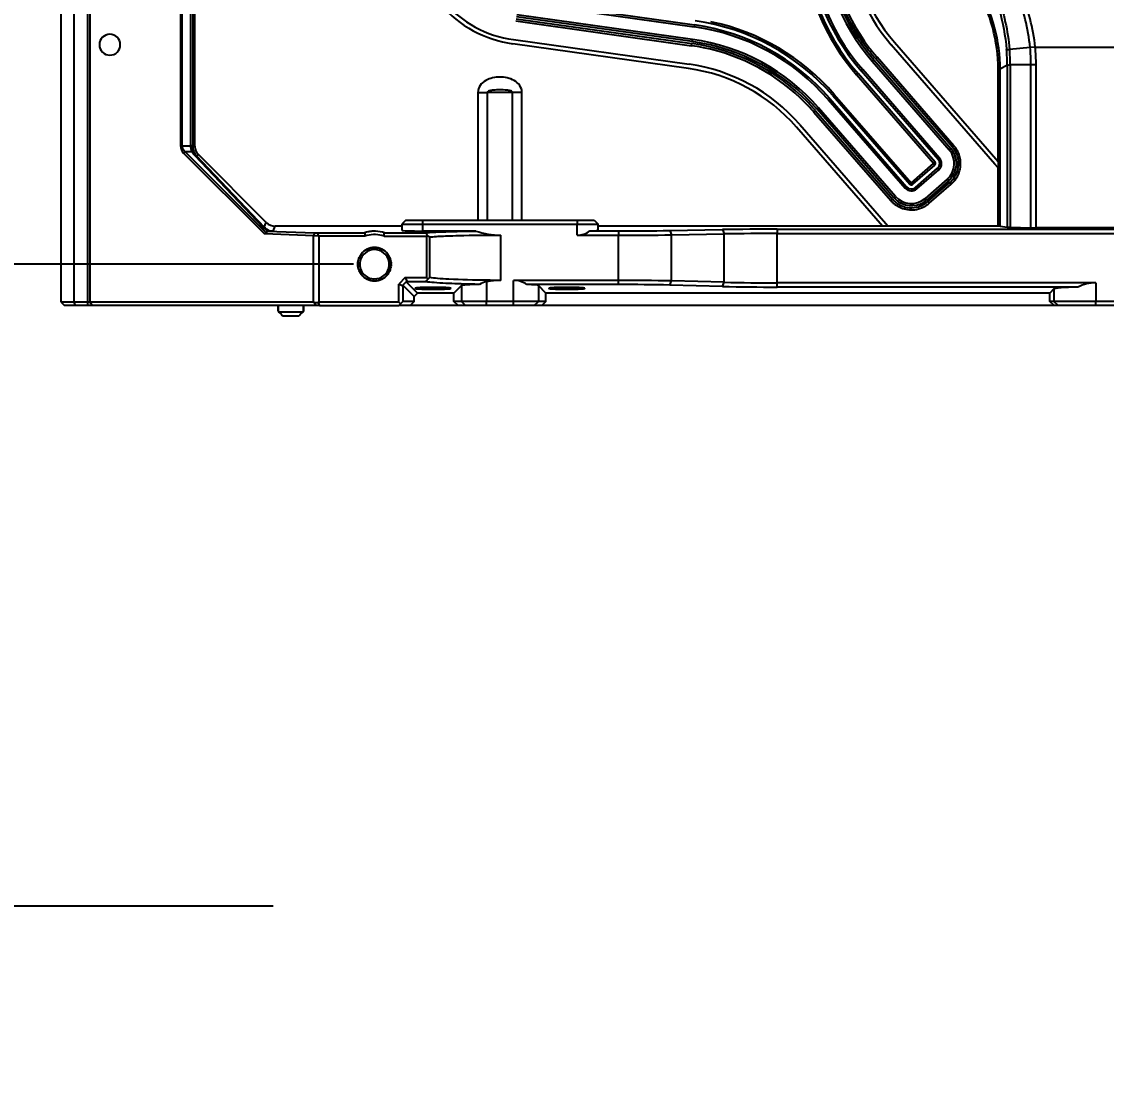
# Model space of a CAD drawing. Header units: millimetres. Extents: x -1070 to 42146, y 1440 to 12921.
# Drawn here: x 6734.9 to 6994.3, y 2579.5 to 2835.8 of the extents above; entities that cross this region are included whole.
import ezdxf

# ---------------------------------------------------------------- set-up
doc = ezdxf.new("R2010")
doc.units = ezdxf.units.MM
doc.linetypes.add('HIDDEN', pattern=[0.2, 0.1, -0.1])
for name, color, linetype in [('DIM', 4, 'Continuous'), ('DW-PLUS-XIANGTI隐藏线HIDDEN', 7, 'Continuous'), ('HOLDER-001实线CONTINUOUS', 7, 'Continuous')]:
    doc.layers.add(name, color=color, linetype=linetype)
doc.styles.get("Standard").update_dxf_attribs({"font": 'arial.ttf'})
doc.dimstyles.new('ISO-200', dxfattribs={"dimtxt": 30, "dimasz": 25, "dimexe": 1.25, "dimexo": 5, "dimgap": 5, "dimtad": 1, "dimtoh": 1, "dimdec": 1, "dimdsep": 46, "dimtxsty": 'Standard', "dimcen": 2.5, "dimadec": 0, "dimazin": 0, "dimtfac": 1, "dimtdec": 1, "dimtmove": 0, "dimatfit": 3, "dimfxl": 1, "dimarcsym": 0})

# ---------------------------------------------------------------- blocks, each defined once
blk = doc.blocks.new('*D145')
at = {"layer": 'Defpoints', "color": 0, "transparency": 16777216}
for p in [(6819.27, 3757.83), (6661.75, 2777.83), (6819.27, 2777.83)]:
    blk.add_point(p, dxfattribs=at)
at = {"layer": 'DIM', "color": 0, "lineweight": -2, "transparency": 16777216}
for p, q in [((6814.27, 3757.83), (6660.5, 3757.83)), ((6661.75, 3732.83), (6661.75, 2802.83)), ((6814.27, 2777.83), (6660.5, 2777.83))]:
    blk.add_line(p, q, dxfattribs=at)
at = {"layer": 'DIM', "color": 0, "transparency": 16777216}
for points in [[(6657.58, 3732.83), (6665.92, 3732.83), (6661.75, 3757.83)], [(6657.58, 2802.83), (6665.92, 2802.83), (6661.75, 2777.83)]]:
    blk.add_solid(points, dxfattribs=at)
at = {"layer": 'DIM', "color": 0, "lineweight": -3, "transparency": 16777216, "insert": (6637.33, 3267.83), "char_height": 30, "attachment_point": 5, "rotation": 90}
blk.add_mtext('980 [3\'-2 5/8"]', dxfattribs=at)
blk = doc.blocks.new('*D127')
at = {"layer": 'Defpoints', "color": 0, "transparency": 16777216}
for p in [(6061.82, 2596.72), (6051.69, 2595.5)]:
    blk.add_point(p, dxfattribs=at)
at = {"layer": 'DIM', "color": 0, "lineweight": -2, "transparency": 16777216}
for p, q in [((6291.47, 2624.32), (6086.64, 2599.7)), ((6795.04, 2624.32), (6291.47, 2624.32)), ((6051.69, 2595.5), (6061.82, 2596.72)), ((6026.87, 2592.51), (6002.05, 2589.53))]:
    blk.add_line(p, q, dxfattribs=at)
at = {"layer": 'DIM', "color": 0, "transparency": 16777216}
for points in [[(6086.14, 2603.84), (6087.14, 2595.56), (6061.82, 2596.72)], [(6026.37, 2596.65), (6027.37, 2588.38), (6051.69, 2595.5)]]:
    blk.add_solid(points, dxfattribs=at)
at = {"layer": 'DIM', "color": 0, "lineweight": -3, "transparency": 16777216, "insert": (6545.76, 2649.32), "char_height": 30, "attachment_point": 5}
blk.add_mtext('{\\fGulim|b0|i0|c134|p0;2-\\fGulim|b0|i0|c0|p0;%%C\\fGulim|b0|i0|c134|p0;10.2 through hole}', dxfattribs=at)

msp = doc.modelspace()

# ---------------------------------------------------------------- linework, layer by layer
at = {"color": 7, "linetype": 'Continuous', "lineweight": -3}
for p, q in [((6744.375, 2768.726), (6744.375, 2850.721)), ((6747.375, 2850.984), (6747.375, 2768.726)), ((6750.752, 2768.726), (6750.752, 2850.984)), ((6751.247, 2768.726), (6751.247, 2851.011)), ((6772.901, 2849.326), (6772.901, 2806.158)), ((6773.242, 2850.326), (6773.242, 2806.158)), ((6775.31, 2849.326), (6775.31, 2806.158)), ((6775.81, 2849.326), (6775.81, 2806.158)), ((6776.275, 2806.168), (6776.275, 2849.326)), ((6853.743, 2840.496), (6895.749, 2834.593)), ((6853.807, 2840.95), (6895.813, 2835.046)), ((6895.326, 2831.58), (6853.32, 2837.484)), ((6853.111, 2835.999), (6895.117, 2830.095)), ((6853.18, 2836.494), (6895.187, 2830.59)), ((6895.257, 2831.085), (6853.25, 2836.989)), ((6895.813, 2835.046), (6895.749, 2834.593)), ((6894.352, 2824.649), (6852.345, 2830.552)), ((6852.484, 2831.542), (6894.491, 2825.639)), ((6895.117, 2830.095), (6895.187, 2830.59)), ((6895.257, 2831.085), (6895.326, 2831.58)), ((6967.643, 2801.767), (6942.846, 2830.294)), ((6943.6, 2830.95), (6968.398, 2802.423)), ((6976.068, 2829.677), (6971.14, 2829.22)), ((6977.276, 2829.727), (6976.068, 2829.674)), ((6977.278, 2829.727), (7011.271, 2829.727)), ((6939.45, 2827.341), (6939.072, 2827.013)), ((6957.845, 2806.18), (6939.45, 2827.341)), ((6938.695, 2826.685), (6938.318, 2826.357)), ((6938.318, 2826.357), (6956.713, 2805.196)), ((6938.695, 2826.685), (6957.09, 2805.524)), ((6957.468, 2805.852), (6939.072, 2827.013)), ((6970.579, 2825.428), (6968.881, 2824.448)), ((6970.579, 2825.428), (6970.579, 2786.692)), ((6976.258, 2825.529), (6971.293, 2825.529)), ((6971.293, 2825.529), (6971.293, 2786.654)), ((6977.476, 2825.53), (6976.258, 2825.529)), ((6976.258, 2786.521), (6976.258, 2825.529)), ((6977.476, 2786.507), (6977.476, 2825.53)), ((6934.575, 2823.104), (6934.921, 2823.405)), ((6952.971, 2801.943), (6934.575, 2823.104)), ((6953.317, 2802.243), (6934.921, 2823.405)), ((6935.676, 2824.061), (6936.022, 2824.362)), ((6954.071, 2802.9), (6935.676, 2824.061)), ((6954.417, 2803.2), (6936.022, 2824.362)), ((6968.398, 2802.423), (6968.398, 2824.448)), ((6968.398, 2824.448), (6968.881, 2824.448)), ((6968.881, 2802.423), (6968.881, 2824.448)), ((6844.001, 2818.926), (6846.245, 2818.926)), ((6844.001, 2818.926), (6844.001, 2788.376)), ((6852.304, 2818.926), (6846.245, 2818.926)), ((6846.245, 2818.926), (6846.245, 2788.376)), ((6854.548, 2818.926), (6852.304, 2818.926)), ((6852.304, 2788.376), (6852.304, 2818.926)), ((6854.548, 2788.376), (6854.548, 2818.926)), ((6928.129, 2817.5), (6927.783, 2817.2)), ((6927.783, 2817.2), (6946.178, 2796.038)), ((6928.129, 2817.5), (6946.524, 2796.339)), ((6929.229, 2818.457), (6928.884, 2818.156)), ((6928.884, 2818.156), (6947.279, 2796.995)), ((6929.229, 2818.457), (6947.625, 2797.296)), ((6924.355, 2814.22), (6924.733, 2814.548)), ((6924.355, 2814.22), (6942.751, 2793.059)), ((6924.733, 2814.548), (6943.128, 2793.387)), ((6925.11, 2814.876), (6925.487, 2815.204)), ((6943.505, 2793.715), (6925.11, 2814.876)), ((6943.883, 2794.043), (6925.487, 2815.204)), ((6940.794, 2786.926), (6920.204, 2810.612)), ((6920.959, 2811.268), (6941.549, 2787.582)), ((6773.242, 2806.158), (6772.901, 2806.158)), ((6773.242, 2806.158), (6775.31, 2806.158)), ((6773.97, 2804.744), (6773.628, 2804.402)), ((6773.628, 2804.402), (6792.963, 2785.068)), ((6774.72, 2804.744), (6773.97, 2804.744)), ((6773.97, 2804.744), (6774.406, 2804.307)), ((6774.406, 2804.307), (6775.101, 2803.612)), ((6775.658, 2804.744), (6774.72, 2804.744)), ((6775.81, 2806.158), (6775.31, 2806.158)), ((6775.31, 2806.158), (6775.31, 2806.012)), ((6775.809, 2805.975), (6776.275, 2806.168)), ((6776.277, 2803.832), (6792.579, 2786.683)), ((6776.63, 2803.831), (6777.153, 2804.048)), ((6776.63, 2803.831), (6792.932, 2786.683)), ((6793.396, 2787.804), (6777.153, 2804.048)), ((6957.09, 2805.524), (6956.713, 2805.196)), ((6957.845, 2806.18), (6957.468, 2805.852)), ((6775.101, 2803.612), (6793.408, 2785.306)), ((6947.684, 2797.292), (6952.967, 2801.884)), ((6947.984, 2796.946), (6953.267, 2801.538)), ((6952.967, 2801.884), (6953.267, 2801.538)), ((6952.971, 2801.943), (6953.317, 2802.243)), ((6954.071, 2802.9), (6954.417, 2803.2)), ((6968.398, 2800.899), (6967.643, 2801.767)), ((6968.398, 2802.423), (6968.398, 2800.899)), ((6968.881, 2800.899), (6968.881, 2802.423)), ((6948.64, 2796.191), (6953.923, 2800.783)), ((6948.941, 2795.845), (6954.224, 2800.438)), ((6953.923, 2800.783), (6954.224, 2800.438)), ((6968.398, 2786.926), (6968.398, 2800.899)), ((6968.881, 2786.913), (6968.881, 2800.899)), ((6946.524, 2796.339), (6946.178, 2796.038)), ((6947.625, 2797.296), (6947.279, 2796.995)), ((6947.684, 2797.292), (6947.984, 2796.946)), ((6948.64, 2796.191), (6948.941, 2795.845)), ((6956.22, 2798.142), (6950.937, 2793.549)), ((6956.548, 2797.765), (6951.265, 2793.172)), ((6951.593, 2792.795), (6956.876, 2797.387)), ((6951.921, 2792.417), (6957.204, 2797.01)), ((6955.334, 2796.71), (6955.662, 2796.333)), ((6955.604, 2796.944), (6955.932, 2796.567)), ((6956.548, 2797.765), (6956.22, 2798.142)), ((6956.359, 2797.601), (6956.687, 2797.223)), ((6957.204, 2797.01), (6956.876, 2797.387)), ((6942.751, 2793.059), (6943.128, 2793.387)), ((6943.505, 2793.715), (6943.883, 2794.043)), ((6951.265, 2793.172), (6950.937, 2793.549)), ((6952.536, 2793.615), (6952.208, 2793.992)), ((6952.806, 2793.849), (6952.478, 2794.227)), ((6951.781, 2792.959), (6951.453, 2793.336)), ((6951.921, 2792.417), (6951.593, 2792.795)), ((6826.775, 2788.376), (6825.775, 2787.376)), ((6826.775, 2788.376), (6826.915, 2788.376)), ((6826.915, 2788.376), (6828.338, 2788.376)), ((6828.338, 2788.376), (6830.775, 2788.376)), ((6830.775, 2788.376), (6867.775, 2788.376)), ((6830.775, 2788.376), (6830.775, 2787.376)), ((6867.775, 2788.376), (6868.821, 2788.376)), ((6867.775, 2788.376), (6867.775, 2787.376)), ((6868.821, 2788.376), (6870.211, 2788.376)), ((6870.211, 2788.376), (6871.775, 2788.376)), ((6871.775, 2788.376), (6872.775, 2787.376)), ((6792.932, 2786.683), (6793.396, 2787.804)), ((6793.573, 2785.761), (6793.408, 2785.306)), ((6793.573, 2785.761), (6794.078, 2785.761)), ((6793.573, 2785.761), (6805.037, 2785.36)), ((6795.037, 2785.767), (6795.516, 2786.926)), ((6825.775, 2786.926), (6795.516, 2786.926)), ((6825.775, 2787.376), (6825.775, 2785.938)), ((6825.775, 2787.376), (6828.275, 2787.376)), ((6828.275, 2787.376), (6829.481, 2787.376)), ((6829.481, 2787.376), (6830.775, 2787.376)), ((6830.775, 2787.376), (6830.775, 2785.763)), ((6830.775, 2787.376), (6867.775, 2787.376)), ((6843.498, 2785.763), (6830.775, 2785.763)), ((6867.775, 2787.376), (6868.427, 2787.376)), ((6867.775, 2784.763), (6867.775, 2787.376)), ((6868.427, 2787.376), (6869.068, 2787.376)), ((6869.068, 2787.376), (6870.274, 2787.376)), ((6870.274, 2787.376), (6872.775, 2787.376)), ((6870.774, 2785.798), (6877.624, 2785.798)), ((6872.775, 2785.938), (6872.775, 2787.376)), ((6940.794, 2786.926), (6872.775, 2786.926)), ((6877.624, 2785.798), (6877.624, 2784.763)), ((6889.865, 2785.893), (6902.471, 2786.098)), ((6889.865, 2785.893), (6890.302, 2784.858)), ((6902.471, 2786.098), (6902.909, 2785.063)), ((6915.587, 2786.2), (6915.587, 2785.165)), ((6915.587, 2786.2), (7072.962, 2786.2)), ((6942.119, 2786.926), (6940.794, 2786.926)), ((6941.549, 2787.582), (6942.119, 2786.926)), ((6968.398, 2786.926), (6942.119, 2786.926)), ((6968.881, 2786.913), (6970.579, 2786.692)), ((6971.293, 2786.654), (6976.258, 2786.521)), ((7011.073, 2786.507), (6977.476, 2786.507)), ((6793.408, 2785.306), (6792.963, 2785.068)), ((6804.755, 2784.656), (6792.963, 2785.068)), ((6804.677, 2768.726), (6804.677, 2784.659)), ((6804.755, 2784.656), (6805.037, 2785.36)), ((6804.755, 2784.656), (6805.723, 2784.684)), ((6805.037, 2785.36), (6805.988, 2785.346)), ((6805.723, 2784.684), (6805.988, 2785.346)), ((6805.723, 2784.684), (6806.042, 2784.547)), ((6805.988, 2785.346), (6816.856, 2785.346)), ((6806.272, 2784.547), (6806.042, 2784.547)), ((6806.042, 2783.581), (6806.042, 2784.547)), ((6806.042, 2768.726), (6806.042, 2783.581)), ((6806.775, 2784.547), (6806.272, 2784.547)), ((6816.986, 2784.547), (6806.775, 2784.547)), ((6821.561, 2784.547), (6831.694, 2784.547)), ((6821.693, 2785.346), (6831.485, 2785.346)), ((6831.694, 2784.547), (6831.925, 2784.718)), ((6831.694, 2784.547), (6831.694, 2774.631)), ((6832.45, 2784.349), (6832.45, 2774.639)), ((6849.477, 2773.966), (6849.477, 2784.797)), ((6867.775, 2784.763), (6877.624, 2784.763)), ((6877.624, 2773.966), (6877.624, 2784.763)), ((6890.302, 2784.858), (6902.909, 2785.063)), ((6890.302, 2773.824), (6890.302, 2784.858)), ((6902.909, 2773.515), (6902.909, 2785.063)), ((6915.587, 2773.363), (6915.587, 2785.165)), ((6915.587, 2785.165), (7072.962, 2785.165)), ((6826.637, 2774.631), (6825.069, 2773.064)), ((6825.069, 2768.726), (6825.069, 2773.064)), ((6825.91, 2772.69), (6825.069, 2773.064)), ((6827.011, 2773.791), (6825.91, 2772.69)), ((6825.91, 2772.69), (6826.068, 2772.832)), ((6827.902, 2770.997), (6826.068, 2772.832)), ((6826.068, 2772.832), (6826.068, 2768.926)), ((6826.637, 2774.631), (6831.694, 2774.631)), ((6826.637, 2774.631), (6827.011, 2773.791)), ((6826.869, 2773.633), (6827.011, 2773.791)), ((6831.551, 2773.633), (6826.869, 2773.633)), ((6829.576, 2770.926), (6826.869, 2773.633)), ((6831.694, 2774.631), (6832.05, 2774.364)), ((6840.068, 2772.719), (6838.275, 2770.926)), ((6840.068, 2772.719), (6840.068, 2768.926)), ((6846.059, 2773.645), (6846.059, 2768.926)), ((6877.624, 2773.966), (6852.49, 2773.966)), ((6852.49, 2768.926), (6852.49, 2773.966)), ((6877.624, 2772.967), (6855.726, 2772.967)), ((6858.481, 2772.719), (6858.481, 2768.926)), ((6860.275, 2770.926), (6858.481, 2772.719)), ((6877.624, 2772.967), (6877.624, 2773.966)), ((6889.88, 2772.825), (6890.302, 2773.824)), ((6902.486, 2772.517), (6889.88, 2772.825)), ((6902.909, 2773.515), (6890.302, 2773.824)), ((6902.486, 2772.517), (6902.909, 2773.515)), ((6915.587, 2772.365), (6915.587, 2773.363)), ((6991.753, 2773.363), (6915.587, 2773.363)), ((6991.753, 2773.363), (6991.753, 2768.926)), ((6828.775, 2770.125), (6827.902, 2770.997)), ((6829.576, 2770.926), (6828.775, 2770.125)), ((6828.775, 2768.926), (6828.775, 2770.125)), ((6828.98, 2772.075), (6828.975, 2772.064)), ((6838.275, 2770.926), (6829.576, 2770.926)), ((6837.575, 2772.064), (6837.567, 2772.075)), ((6838.275, 2768.926), (6838.275, 2770.926)), ((6860.275, 2768.926), (6860.275, 2770.926)), ((6980.775, 2770.926), (6860.275, 2770.926)), ((6860.98, 2772.075), (6860.975, 2772.064)), ((6869.575, 2772.064), (6869.567, 2772.075)), ((6987.503, 2772.365), (6915.587, 2772.365)), ((6981.766, 2771.918), (6980.775, 2770.926)), ((6980.775, 2768.926), (6980.775, 2770.926)), ((6981.766, 2771.918), (6981.766, 2768.926)), ((6744.375, 2768.726), (6745.175, 2767.926)), ((6747.375, 2768.726), (6744.375, 2768.726)), ((6747.375, 2767.926), (6745.175, 2767.926)), ((6747.375, 2768.726), (6747.706, 2767.926)), ((6747.706, 2768.726), (6747.375, 2768.726)), ((6747.706, 2767.926), (6747.375, 2767.926)), ((6750.752, 2768.726), (6747.706, 2768.726)), ((6750.752, 2767.926), (6747.706, 2767.926)), ((6750.752, 2767.926), (6750.752, 2768.726)), ((6751.247, 2768.726), (6750.752, 2768.726)), ((6751.813, 2767.926), (6750.752, 2767.926)), ((6751.459, 2768.426), (6751.247, 2768.726)), ((6751.813, 2768.726), (6751.247, 2768.726)), ((6751.813, 2767.926), (6751.459, 2768.426)), ((6793.675, 2768.726), (6751.813, 2768.726)), ((6793.675, 2767.926), (6751.813, 2767.926)), ((6797.775, 2768.726), (6793.675, 2768.726)), ((6794.175, 2767.926), (6793.675, 2767.926)), ((6797.775, 2767.926), (6794.175, 2767.926)), ((6800.775, 2768.726), (6797.775, 2768.726)), ((6800.775, 2767.926), (6797.775, 2767.926)), ((6804.677, 2768.726), (6800.775, 2768.726)), ((6804.375, 2767.926), (6800.775, 2767.926)), ((6804.677, 2767.926), (6804.375, 2767.926)), ((6804.877, 2768.643), (6804.677, 2768.726)), ((6804.875, 2767.926), (6804.677, 2767.926)), ((6805.174, 2767.926), (6804.875, 2767.926)), ((6804.877, 2768.643), (6805.174, 2768.643)), ((6804.877, 2768.643), (6805.174, 2767.926)), ((6805.174, 2768.643), (6805.842, 2768.643)), ((6805.842, 2767.926), (6805.174, 2767.926)), ((6806.042, 2768.726), (6805.842, 2768.643)), ((6805.842, 2768.643), (6805.998, 2768.267)), ((6806.139, 2767.926), (6805.842, 2767.926)), ((6805.998, 2768.267), (6806.139, 2767.926)), ((6825.069, 2768.726), (6806.042, 2768.726)), ((6806.139, 2767.926), (6825.058, 2767.926)), ((6825.058, 2767.926), (6825.463, 2768.352)), ((6825.069, 2767.926), (6825.058, 2767.926)), ((6825.463, 2768.352), (6825.069, 2768.726)), ((6825.463, 2767.926), (6825.069, 2767.926)), ((6825.463, 2768.352), (6826.068, 2768.926)), ((6826.068, 2767.926), (6825.463, 2767.926)), ((6827.773, 2768.926), (6826.068, 2768.926)), ((6827.773, 2767.926), (6826.068, 2767.926)), ((6828.775, 2768.926), (6827.773, 2767.926)), ((6828.775, 2768.926), (6827.773, 2768.926)), ((6828.775, 2767.926), (6827.773, 2767.926)), ((6838.275, 2767.926), (6828.775, 2767.926)), ((6839.276, 2767.926), (6838.275, 2768.926)), ((6839.276, 2768.926), (6838.275, 2768.926)), ((6839.276, 2767.926), (6838.275, 2767.926)), ((6840.068, 2768.926), (6839.276, 2768.926)), ((6840.068, 2767.926), (6839.276, 2767.926)), ((6841.066, 2767.926), (6840.068, 2768.926)), ((6840.155, 2768.926), (6840.068, 2768.926)), ((6841.066, 2767.926), (6840.068, 2767.926)), ((6841.929, 2768.926), (6840.155, 2768.926)), ((6842.618, 2767.926), (6841.066, 2767.926)), ((6843.151, 2768.926), (6841.929, 2768.926)), ((6843.64, 2767.926), (6842.618, 2767.926)), ((6843.837, 2768.926), (6843.151, 2768.926)), ((6845.413, 2767.926), (6843.64, 2767.926)), ((6845.303, 2768.926), (6843.837, 2768.926)), ((6846.059, 2768.926), (6845.303, 2768.926)), ((6846.059, 2767.926), (6845.413, 2767.926)), ((6846.059, 2767.926), (6846.059, 2768.926)), ((6852.49, 2768.926), (6846.059, 2768.926)), ((6852.49, 2767.926), (6846.059, 2767.926)), ((6852.49, 2767.926), (6852.49, 2768.926)), ((6854.712, 2768.926), (6852.49, 2768.926)), ((6854.909, 2767.926), (6852.49, 2767.926)), ((6855.398, 2768.926), (6854.712, 2768.926)), ((6855.931, 2767.926), (6854.909, 2767.926)), ((6856.62, 2768.926), (6855.398, 2768.926)), ((6857.404, 2767.926), (6855.931, 2767.926)), ((6858.481, 2768.926), (6856.62, 2768.926)), ((6857.483, 2767.926), (6857.404, 2767.926)), ((6857.483, 2767.926), (6858.481, 2768.926)), ((6858.481, 2767.926), (6857.483, 2767.926)), ((6859.273, 2768.926), (6858.481, 2768.926)), ((6859.273, 2767.926), (6858.481, 2767.926)), ((6860.275, 2768.926), (6859.273, 2767.926)), ((6860.275, 2768.926), (6859.273, 2768.926)), ((6860.275, 2767.926), (6859.273, 2767.926)), ((6980.775, 2767.926), (6860.275, 2767.926)), ((6981.776, 2767.926), (6980.775, 2768.926)), ((6981.766, 2768.926), (6980.775, 2768.926)), ((6981.776, 2767.926), (6980.775, 2767.926)), ((6982.765, 2767.926), (6981.766, 2768.926)), ((6981.87, 2768.926), (6981.766, 2768.926)), ((6982.765, 2767.926), (6981.776, 2767.926)), ((6985.245, 2768.926), (6981.87, 2768.926)), ((6984.123, 2767.926), (6982.765, 2767.926)), ((6989.062, 2767.926), (6984.123, 2767.926)), ((6989.742, 2768.926), (6985.245, 2768.926)), ((6990.828, 2767.926), (6989.062, 2767.926)), ((6990.742, 2768.926), (6989.742, 2768.926)), ((6991.753, 2768.926), (6990.742, 2768.926)), ((6991.753, 2767.926), (6990.828, 2767.926)), ((6991.753, 2767.926), (6991.753, 2768.926)), ((6996.797, 2768.926), (6991.753, 2768.926)), ((6996.797, 2767.926), (6991.753, 2767.926))]:
    msp.add_line(p, q, dxfattribs=at)
for centre, radius, start, end in [((6975.298, 2858.504), 53.5, 180, 221), ((6975.298, 2858.504), 52.5, 180, 221), ((6975.298, 2858.504), 52.042, 180, 221), ((6975.298, 2858.504), 49, 180, 221), ((6975.298, 2858.504), 48.5, 180, 221), ((6975.298, 2858.504), 48, 180, 217.58333), ((6975.298, 2858.504), 47.5, 180, 217.58009), ((6975.298, 2858.504), 43, 180, 221), ((6975.298, 2858.504), 42, 180, 221), ((6975.298, 2858.504), 53.958, 184.01469, 221), ((6856.242, 2858.28), 27, 221, 262), ((6856.242, 2858.28), 28, 221, 262), ((6888.507, 2783.057), 52.5, 41, 82), ((6888.507, 2783.057), 53.5, 41, 82), ((6888.507, 2783.057), 53.958, 41, 77.98531), ((6755.993, 2830.326), 2.5, 0, 180), ((6888.507, 2783.057), 52.042, 41, 82), ((6755.993, 2830.326), 2.5, 180, 0), ((6888.507, 2783.057), 47.5, 78.58009, 82), ((6888.507, 2783.057), 48, 44.41667, 82), ((6888.507, 2783.057), 48.5, 41, 82), ((6888.507, 2783.057), 49, 41, 82), ((6931.381, 2825.556), 44.877, 359.96632, 5.26934), ((6931.213, 2825.452), 46.263, 0.09678, 5.30137), ((6888.507, 2783.057), 47.5, 44.41999, 78.58009), ((6975.298, 2858.504), 48, 217.58333, 221), ((6975.298, 2858.504), 47.5, 217.58009, 221), ((6931.473, 2825.691), 39.107, 359.61401, 5.10454), ((6931.524, 2825.735), 39.769, 359.70326, 5.02687), ((6888.507, 2783.057), 42, 41, 82), ((6888.507, 2783.057), 43, 41, 82), ((6888.507, 2783.057), 47.5, 41, 44.41999), ((6888.507, 2783.057), 48, 41, 44.41667), ((6775.392, 2806.162), 2.491, 180.08064, 224.91936), ((6778.726, 2806.157), 3.378, 204.73626, 220.08414), ((6707.834, 2806.154), 67.976, 359.84948, 0.0038), ((6779.011, 2805.965), 3.201, 179.827, 184.39776), ((6779.043, 2805.968), 3.234, 184.40452, 196.04296), ((6779.097, 2805.982), 3.289, 196.01941, 199.61265), ((6779.156, 2806.004), 3.353, 199.62289, 204.47106), ((6778.733, 2805.809), 2.887, 204.43145, 223.25072), ((6778.715, 2806.149), 3.363, 220.09411, 223.54116), ((6952.939, 2801.915), 5, 311, 41), ((6952.939, 2801.915), 5.5, 326, 41), ((6952.939, 2801.915), 6, 23.00037, 41), ((6952.939, 2801.915), 6.5, 28.90306, 41), ((6952.939, 2801.915), 6, 17.00048, 23.00037), ((6952.939, 2801.915), 6.5, 10.87227, 28.90306), ((6952.939, 2801.915), 0.0417, 311, 41), ((6952.939, 2801.915), 0.5, 311, 41), ((6952.939, 2801.915), 1.5, 311, 41), ((6952.939, 2801.915), 1.958, 311, 41), ((6952.939, 2801.915), 6, 335.00094, 17.00048), ((6952.939, 2801.915), 6.5, 340.7805, 10.87227), ((6952.939, 2801.915), 5.5, 311, 326), ((6952.939, 2801.915), 6, 317.00023, 329.00068), ((6952.939, 2801.915), 6, 329.00068, 335.00094), ((6952.939, 2801.915), 6.5, 322.85352, 340.7805), ((6947.656, 2797.323), 1.958, 221, 311), ((6947.656, 2797.323), 1.5, 221, 311), ((6947.656, 2797.323), 0.5, 221, 311), ((6947.656, 2797.323), 0.0417, 221, 311), ((6952.939, 2801.915), 6, 311, 317.00023), ((6952.939, 2801.915), 6.5, 311, 316.971), ((6952.939, 2801.915), 6.5, 316.971, 322.85352), ((6947.656, 2797.323), 6, 221, 227.00023), ((6947.656, 2797.323), 5.5, 221, 236), ((6947.656, 2797.323), 5, 221, 311), ((6947.656, 2797.323), 6.5, 221, 226.971), ((6947.656, 2797.323), 6.5, 226.971, 232.85352), ((6947.656, 2797.323), 6, 227.00023, 239.00068), ((6947.656, 2797.323), 6.5, 232.85352, 250.7805), ((6947.656, 2797.323), 6, 239.00068, 245.00094), ((6947.656, 2797.323), 5.5, 236, 311), ((6947.656, 2797.323), 6, 245.00094, 287.00048), ((6947.656, 2797.323), 6.5, 250.7805, 280.87227), ((6947.656, 2797.323), 6.5, 280.87227, 298.90306), ((6947.656, 2797.323), 6, 287.00048, 293.00037), ((6947.656, 2797.323), 6, 293.00037, 311), ((6947.656, 2797.323), 6.5, 298.90306, 311), ((6794.073, 2853.257), 67.496, 270.00418, 270.81771), ((6819.275, 2777.826), 7.9, 99.89287, 107.8054), ((6819.275, 2777.826), 7.9, 91.97903, 99.89287), ((6819.275, 2777.826), 7.9, 88.02159, 91.97903), ((6819.275, 2777.826), 7.9, 72.19457, 88.02159), ((6877.733, 3562.271), 776.473, 269.991933, 270.895177), ((6915.166, 1993.525), 792.674, 89.969533, 90.917575), ((6819.275, 2777.826), 7.099, 92.09685, 108.82704), ((6819.275, 2777.826), 7.099, 87.90296, 92.09685), ((6819.275, 2777.826), 7.099, 71.21317, 87.90296), ((6885.497, 2822.721), 65.682, 214.68136, 215.35071), ((6851.523, 2812.066), 33.645, 234.37453, 235.4678), ((6877.737, 3617.745), 832.982, 269.992211, 270.86428), ((6915.18, 2044.497), 740.667, 89.968484, 90.949244), ((6819.275, 2777.826), 3.5, 130, 180), ((6819.275, 2777.826), 4, 37.54339, 142.45661), ((6819.275, 2777.826), 3.5, 50, 130), ((6819.275, 2777.826), 3.5, 0, 50), ((6819.275, 2777.826), 4, 142.45661, 180), ((6819.275, 2777.826), 4, 180, 217.54339), ((6819.275, 2777.826), 3.5, 180, 230), ((6819.275, 2777.826), 3.5, 310, 0), ((6819.275, 2777.826), 4, 0, 37.54339), ((6819.275, 2777.826), 4, 322.45661, 0), ((6819.275, 2777.826), 4, 217.54339, 322.45661), ((6819.275, 2777.826), 3.5, 230, 310), ((6887.456, 2736.053), 67.362, 145.33803, 146.0903), ((6850.698, 2747.613), 32.609, 124.02683, 124.8808), ((6878.029, 2245.556), 528.41, 88.66914, 90.04393), ((6878.015, 2279.187), 493.78, 88.62326, 90.04543), ((6915.472, 3291.799), 518.436, 268.61154, 270.01278), ((6915.468, 3325.932), 553.568, 268.65632, 270.01237)]:
    msp.add_arc(centre, radius, start, end, dxfattribs=at)
for centre, major_axis, ratio, start_param, end_param in [((6779.276, 2806.169), (2.774, 1.149), 0.9992864, 2.7491459, 2.8374513), ((6779.276, 2806.169), (2.774, 1.149), 0.9992864, 2.8374513, 3.5340394), ((6795.518, 2789.928), (1.149, 2.774), 0.9992864, -3.5340394, -2.7491459), ((6830.775, 2785.938), (5, 0), 0.0349208, -3.1415927, -1.5707963), ((6867.775, 2789.941), (0, 5.178), 0.9656888, -3.1415927, -2.4982946), ((6867.775, 2785.938), (5, 0), 0.0349208, -0.9274983, 0), ((6968.398, 2786.908), (0.5, 0), 0.0349208, 0.2617994, 1.5707963), ((6972.511, 2786.71), (2, 0), 0.0349208, -2.8797933, -2.2252948), ((6977.476, 2786.577), (2, 0), 0.0349208, -2.2252948, -1.5707963), ((6852.49, 2767.643), (0, 6.323), 0.9489646, -0.5697127, 0), ((6852.49, 2772.703), (6, 0), 0.0524078, 0.0523599, 1.0010837), ((6991.753, 2762.825), (0, 10.538), 0.9489646, 0, 0.4388672), ((6991.753, 2771.89), (10, 0), 0.0524078, 2.0096635, 3.0892328)]:
    msp.add_ellipse(centre, major_axis=major_axis, ratio=ratio, start_param=start_param, end_param=end_param, dxfattribs=at)
for points, knots in [([(6968.398, 2824.448), (6968.397, 2827.769), (6967.54, 2834.446), (6963.695, 2843.761), (6957.551, 2851.748), (6952.197, 2855.829), (6949.321, 2857.49)], [0, 0, 0, 0, 0.2500217, 0.5000001, 0.7499788, 1, 1, 1, 1]), ([(6968.881, 2824.448), (6968.879, 2827.811), (6968.008, 2834.571), (6964.114, 2844.002), (6957.893, 2852.09), (6952.474, 2856.225), (6949.562, 2857.908)], [0, 0, 0, 0, 0.2500229, 0.4999999, 0.7499768, 1, 1, 1, 1]), ([(6961.642, 2853.357), (6962.859, 2851.677), (6967.407, 2844.316), (6969.843, 2835.706), (6970.424, 2829.171)], [0, 0, 0, 0, 0.2402054, 1, 1, 1, 1]), ([(6962.404, 2853.198), (6964.855, 2849.812), (6968.864, 2842.087), (6970.749, 2833.605), (6971.14, 2829.22)], [0, 0, 0, 0, 0.4870603, 1, 1, 1, 1]), ([(6976.068, 2829.677), (6975.609, 2834.161), (6973.958, 2840.783), (6970.034, 2848.732), (6967.585, 2852.339), (6966.245, 2854.014)], [0, 0, 0, 0, 0.5094288, 0.7575778, 1, 1, 1, 1]), ([(6977.276, 2829.727), (6976.795, 2834.291), (6975.063, 2841.03), (6970.961, 2849.076), (6968.408, 2852.713), (6967.015, 2854.398)], [0, 0, 0, 0, 0.5092399, 0.757421, 1, 1, 1, 1]), ([(6970.424, 2829.171), (6970.462, 2829.172), (6970.701, 2829.186), (6970.94, 2829.205), (6971.141, 2829.221)], [0, 0, 0, 0, 0.1571696, 1, 1, 1, 1]), ([(6970.579, 2825.428), (6970.615, 2825.439), (6970.851, 2825.49), (6971.091, 2825.515), (6971.293, 2825.536)], [0, 0, 0, 0, 0.1567126, 1, 1, 1, 1]), ([(6854.548, 2818.926), (6854.55, 2819.51), (6854.125, 2820.698), (6852.726, 2821.85), (6851.046, 2822.466), (6849.272, 2822.655), (6847.497, 2822.464), (6845.818, 2821.847), (6844.421, 2820.695), (6844.001, 2819.508), (6844.001, 2818.926)], [0, 0, 0, 0, 0.1241956, 0.2491828, 0.3746222, 0.5002097, 0.6257846, 0.7511886, 0.8760819, 1, 1, 1, 1]), ([(6852.304, 2818.926), (6852.304, 2819.053), (6852.021, 2819.226), (6851.552, 2819.367), (6850.879, 2819.471), (6850.084, 2819.525), (6849.274, 2819.543), (6848.464, 2819.525), (6847.669, 2819.471), (6846.996, 2819.366), (6846.526, 2819.227), (6846.245, 2819.053), (6846.245, 2818.926)], [0, 0, 0, 0, 0.0599779, 0.1215598, 0.2461422, 0.3726029, 0.5000876, 0.6275682, 0.7540187, 0.8785824, 0.9401347, 1, 1, 1, 1]), ([(6773.242, 2806.158), (6773.242, 2805.874), (6773.395, 2805.322), (6773.768, 2804.907), (6773.97, 2804.744)], [0, 0, 0, 0, 0.5229742, 1, 1, 1, 1]), ([(6775.31, 2806.012), (6775.309, 2805.891), (6775.341, 2805.449), (6775.498, 2805.021), (6775.658, 2804.744)], [0, 0, 0, 0, 0.2743003, 1, 1, 1, 1]), ([(6775.809, 2805.975), (6775.803, 2805.989), (6775.737, 2805.987), (6775.644, 2806.006), (6775.486, 2806.008), (6775.372, 2806.011), (6775.31, 2806.012)], [0, 0, 0, 0, 0.0897474, 0.3084847, 0.6277813, 1, 1, 1, 1]), ([(6776.105, 2804.615), (6776.088, 2804.646), (6775.974, 2804.768), (6775.782, 2804.772), (6775.658, 2804.744)], [0, 0, 0, 0, 0.2156447, 1, 1, 1, 1]), ([(6776.63, 2803.831), (6776.611, 2803.848), (6776.501, 2803.909), (6776.364, 2803.873), (6776.277, 2803.832)], [0, 0, 0, 0, 0.2089653, 1, 1, 1, 1]), ([(6792.932, 2786.683), (6792.913, 2786.7), (6792.803, 2786.761), (6792.666, 2786.724), (6792.579, 2786.683)], [0, 0, 0, 0, 0.2089653, 1, 1, 1, 1]), ([(6792.579, 2786.683), (6792.674, 2786.582), (6793.106, 2786.179), (6793.645, 2785.889), (6794.078, 2785.761)], [0, 0, 0, 0, 0.2348468, 1, 1, 1, 1]), ([(6792.932, 2786.683), (6793.18, 2786.42), (6793.824, 2785.945), (6794.617, 2785.767), (6795.037, 2785.767)], [0, 0, 0, 0, 0.4622687, 1, 1, 1, 1]), ([(6831.485, 2785.346), (6832.089, 2785.409), (6833.572, 2785.504), (6835.056, 2785.567), (6835.934, 2785.599)], [0, 0, 0, 0, 0.4086533, 1, 1, 1, 1]), ([(6835.934, 2785.599), (6836.49, 2785.618), (6839.011, 2785.697), (6841.533, 2785.74), (6843.498, 2785.763)], [0, 0, 0, 0, 0.220551, 1, 1, 1, 1]), ([(6816.856, 2785.346), (6816.892, 2785.286), (6816.969, 2785.127), (6816.958, 2784.849), (6816.98, 2784.648), (6816.986, 2784.547)], [0, 0, 0, 0, 0.257966, 0.6288286, 1, 1, 1, 1]), ([(6821.563, 2784.547), (6821.569, 2784.648), (6821.58, 2784.849), (6821.572, 2785.13), (6821.655, 2785.287), (6821.693, 2785.346)], [0, 0, 0, 0, 0.3703939, 0.7406656, 1, 1, 1, 1]), ([(6832.45, 2784.349), (6832.702, 2784.376), (6834.099, 2784.497), (6835.5, 2784.556), (6836.647, 2784.599)], [0, 0, 0, 0, 0.1808606, 1, 1, 1, 1]), ([(6836.647, 2784.599), (6837.559, 2784.633), (6841.835, 2784.76), (6846.112, 2784.797), (6849.477, 2784.797)], [0, 0, 0, 0, 0.2134317, 1, 1, 1, 1]), ([(6836.341, 2773.244), (6835.396, 2773.291), (6833.797, 2773.388), (6832.2, 2773.536), (6831.551, 2773.633)], [0, 0, 0, 0, 0.5905346, 1, 1, 1, 1]), ([(6837.032, 2774.242), (6836.125, 2774.29), (6834.595, 2774.389), (6833.067, 2774.539), (6832.45, 2774.639)], [0, 0, 0, 0, 0.5926492, 1, 1, 1, 1]), ([(6844.36, 2773.004), (6843.626, 2773.015), (6840.952, 2773.064), (6838.278, 2773.146), (6836.34, 2773.244)], [0, 0, 0, 0, 0.2745398, 1, 1, 1, 1]), ([(6849.477, 2773.966), (6848.338, 2773.966), (6844.189, 2773.989), (6840.039, 2774.083), (6837.032, 2774.242)], [0, 0, 0, 0, 0.2743539, 1, 1, 1, 1]), ([(6844.36, 2773.004), (6843.805, 2772.995), (6843.009, 2772.977), (6842.006, 2772.936), (6841.385, 2772.902), (6840.876, 2772.862), (6840.484, 2772.824), (6840.235, 2772.777), (6840.098, 2772.749), (6840.068, 2772.719)], [0, 0, 0, 0, 0.3861114, 0.5537605, 0.6989677, 0.8184454, 0.9095758, 0.9702658, 1, 1, 1, 1]), ([(6828.975, 2772.064), (6828.975, 2772.033), (6829.134, 2772.009), (6829.335, 2771.966), (6829.751, 2771.934), (6830.27, 2771.9), (6830.916, 2771.874), (6831.928, 2771.846), (6833.274, 2771.833), (6834.62, 2771.846), (6835.632, 2771.874), (6836.279, 2771.9), (6836.797, 2771.934), (6837.214, 2771.966), (6837.414, 2772.009), (6837.574, 2772.033), (6837.575, 2772.064)], [0, 0, 0, 0, 0.0108968, 0.0395909, 0.0857805, 0.1477764, 0.2232955, 0.3094042, 0.4999422, 0.6905475, 0.7766498, 0.852112, 0.914094, 0.9603296, 0.9891073, 1, 1, 1, 1]), ([(6837.569, 2772.075), (6837.538, 2772.105), (6837.395, 2772.125), (6837.138, 2772.169), (6836.728, 2772.199), (6836.201, 2772.231), (6835.566, 2772.256), (6834.578, 2772.282), (6833.273, 2772.294), (6831.968, 2772.282), (6830.981, 2772.256), (6830.346, 2772.231), (6829.82, 2772.199), (6829.41, 2772.169), (6829.153, 2772.124), (6829.01, 2772.105), (6828.98, 2772.075)], [0, 0, 0, 0, 0.0147022, 0.0462568, 0.093973, 0.1562181, 0.2308089, 0.3150476, 0.5001528, 0.6852897, 0.7694877, 0.8439691, 0.9061248, 0.9537987, 0.9853529, 1, 1, 1, 1]), ([(6860.975, 2772.064), (6860.975, 2772.033), (6861.134, 2772.009), (6861.335, 2771.966), (6861.751, 2771.934), (6862.27, 2771.9), (6862.916, 2771.874), (6863.928, 2771.846), (6865.274, 2771.833), (6866.62, 2771.846), (6867.632, 2771.874), (6868.279, 2771.9), (6868.797, 2771.934), (6869.214, 2771.966), (6869.414, 2772.009), (6869.574, 2772.033), (6869.575, 2772.064)], [0, 0, 0, 0, 0.0108968, 0.0395909, 0.0857805, 0.1477764, 0.2232955, 0.3094042, 0.4999422, 0.6905475, 0.7766498, 0.852112, 0.914094, 0.9603296, 0.9891073, 1, 1, 1, 1]), ([(6869.569, 2772.075), (6869.538, 2772.105), (6869.395, 2772.125), (6869.138, 2772.169), (6868.728, 2772.199), (6868.201, 2772.231), (6867.566, 2772.256), (6866.578, 2772.282), (6865.273, 2772.294), (6863.968, 2772.282), (6862.981, 2772.256), (6862.346, 2772.231), (6861.82, 2772.199), (6861.41, 2772.169), (6861.153, 2772.124), (6861.01, 2772.105), (6860.98, 2772.075)], [0, 0, 0, 0, 0.0147022, 0.0462568, 0.093973, 0.1562181, 0.2308089, 0.3150476, 0.5001528, 0.6852897, 0.7694877, 0.8439691, 0.9061248, 0.9537987, 0.9853529, 1, 1, 1, 1])]:
    msp.add_open_spline(points, degree=3, knots=knots, dxfattribs=at)
for points in [[(6843.498, 2785.763), (6845.423, 2785.156), (6847.458, 2784.797), (6849.477, 2784.797)], [(6846.059, 2773.645), (6845.464, 2773.534), (6844.886, 2773.304), (6844.36, 2773.004)], [(6849.477, 2773.966), (6848.333, 2773.966), (6847.184, 2773.854), (6846.059, 2773.645)]]:
    msp.add_open_spline(points, degree=3, dxfattribs=at)
at = {"layer": 'DW-PLUS-XIANGTI隐藏线HIDDEN', "color": 5, "linetype": 'HIDDEN', "lineweight": -3}
msp.add_circle((6819.275, 2777.826), 4, dxfattribs=at)
at = {"layer": 'HOLDER-001实线CONTINUOUS', "color": 7, "lineweight": -3}
for p, q in [((6796.275, 2767.926), (6796.275, 2766.626)), ((6796.275, 2766.626), (6796.275, 2767.926)), ((6796.275, 2767.926), (6796.275, 2766.626)), ((6796.275, 2766.626), (6796.275, 2767.926)), ((6802.275, 2767.926), (6802.275, 2766.626)), ((6802.275, 2766.626), (6802.275, 2767.926)), ((6802.275, 2767.926), (6802.275, 2766.626)), ((6802.275, 2766.626), (6802.275, 2767.926)), ((6796.357, 2766.626), (6796.275, 2766.626)), ((6796.357, 2766.626), (6796.275, 2766.626)), ((6796.357, 2766.626), (6796.357, 2766.426)), ((6796.357, 2766.626), (6796.357, 2766.426)), ((6796.357, 2766.426), (6802.192, 2766.426)), ((6796.357, 2766.426), (6802.192, 2766.426)), ((6801.148, 2765.426), (6797.401, 2765.426)), ((6801.148, 2765.426), (6797.401, 2765.426)), ((6802.275, 2766.626), (6802.192, 2766.626)), ((6802.192, 2766.626), (6802.192, 2766.426)), ((6802.275, 2766.626), (6802.192, 2766.626)), ((6802.192, 2766.626), (6802.192, 2766.426))]:
    msp.add_line(p, q, dxfattribs=at)
for points in [[(6797.401, 2765.426), (6797.049, 2765.755), (6796.703, 2766.09), (6796.357, 2766.426)], [(6797.401, 2765.426), (6797.049, 2765.755), (6796.703, 2766.09), (6796.357, 2766.426)], [(6802.192, 2766.426), (6801.846, 2766.09), (6801.5, 2765.755), (6801.148, 2765.426)], [(6802.192, 2766.426), (6801.846, 2766.09), (6801.5, 2765.755), (6801.148, 2765.426)]]:
    msp.add_open_spline(points, degree=3, dxfattribs=at)

# ---------------------------------------------------------------- dimensions: what is measured, and where the dimension line sits
at = {"layer": 'DIM', "color": 7, "lineweight": -3}
dim = msp.add_linear_dim(base=(6661.75, 2777.826), p1=(6819.275, 3757.826), p2=(6819.275, 2777.826), angle=90, dimstyle='ISO-200', dxfattribs=at)
dim.commit()
dim.dimension.update_dxf_attribs({"geometry": '*D145', "text_midpoint": (6637.33, 3267.826)})
dim = msp.add_diameter_dim_2p(p1=(6051.693, 2595.498), p2=(6061.82, 2596.716), text='{\\fGulim|b0|i0|c134|p0;2-\\fGulim|b0|i0|c0|p0;%%C\\fGulim|b0|i0|c134|p0;10.2 through hole}', dimstyle='ISO-200', dxfattribs=at)
dim.commit()
dim.dimension.update_dxf_attribs({"geometry": '*D127', "text_midpoint": (6291.472, 2624.322), "dimtype": 163})

doc.saveas('drawing.dxf')
